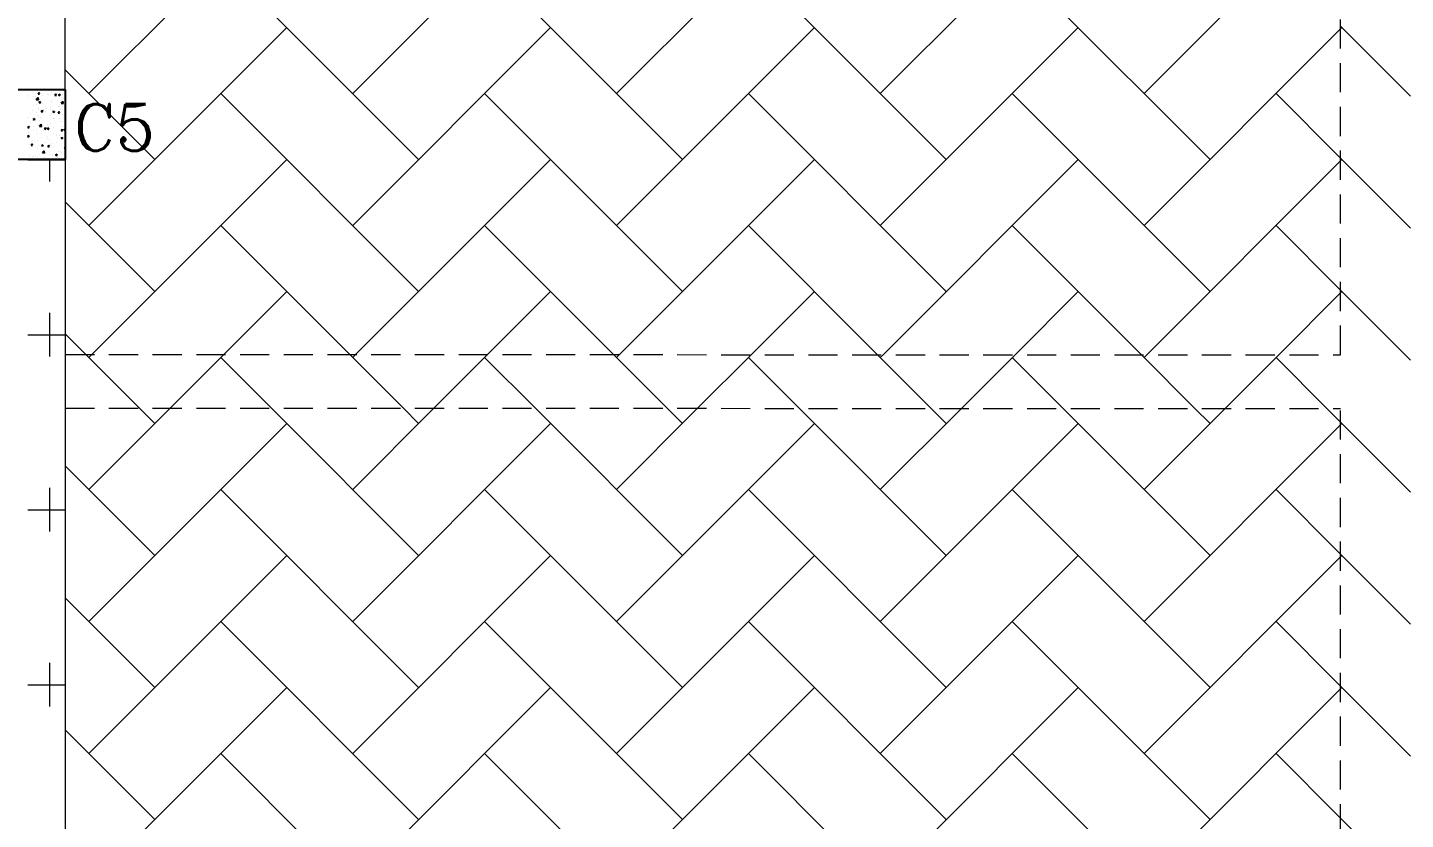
# Model space of a CAD drawing. Header units: millimetres. Extents: x 331487 to 517269, y 198509 to 399936.
# Drawn here: x 398534 to 404443, y 373266 to 376660 of the extents above; entities that cross this region are included whole.
import ezdxf

# ---------------------------------------------------------------- set-up
doc = ezdxf.new("R2010")
doc.units = ezdxf.units.MM
doc.header["$MEASUREMENT"] = 0
doc.linetypes.add('DASHED2', pattern=[0.375, 0.25, -0.125])
doc.layers.add('BEAM', color=1, linetype='Continuous', lineweight=5)
doc.layers.add('COLUMN', color=6, linetype='Continuous')
doc.styles.add('RC', font='romanc.shx', dxfattribs={"height": 200})

msp = doc.modelspace()

# ---------------------------------------------------------------- linework, layer by layer
at = {"layer": 'BEAM'}
msp.add_line((398695.1, 376394), (398695.1, 377744), dxfattribs=at)
at = {"layer": 'BEAM', "linetype": 'DASHED2', "ltscale": 500}
for p, q in [((404165.1, 375257.4), (404165.1, 377743.1)), ((398695.1, 375258.4), (404165.1, 375257.4)), ((398695.1, 375028.4), (404165.1, 375027.4)), ((404165.1, 372644), (404165.1, 375027.4))]:
    msp.add_line(p, q, dxfattribs=at)
at = {"layer": 'BEAM', "color": 253, "linetype": 'Continuous', "ltscale": 750}
for p, q in [((398796.7, 376377.1), (399645.2, 377225.6)), ((399928, 376377.1), (400776.6, 377225.6)), ((401059.4, 376377.1), (401907.9, 377225.6)), ((402190.8, 376377.1), (403039.3, 377225.6)), ((403322.2, 376377.1), (404165.1, 377220.1)), ((400210.9, 376094.2), (399362.4, 376942.8)), ((401342.3, 376094.2), (400493.7, 376942.8)), ((402473.6, 376094.2), (401625.1, 376942.8)), ((403605, 376094.2), (402756.5, 376942.8)), ((404465.1, 376365.5), (404165.1, 376665.5)), ((398796.7, 375811.4), (399645.2, 376659.9)), ((399928, 375811.4), (400776.6, 376659.9)), ((401059.4, 375811.4), (401907.9, 376659.9)), ((402190.8, 375811.4), (403039.3, 376659.9)), ((403322.2, 375811.4), (404165.1, 376654.4)), ((404165.1, 376654.4), (404170.7, 376659.9)), ((399079.5, 376094.2), (398695.1, 376478.6)), ((400210.9, 375528.6), (399362.4, 376377.1)), ((401342.3, 375528.6), (400493.7, 376377.1)), ((402473.6, 375528.6), (401625.1, 376377.1)), ((403605, 375528.6), (402756.5, 376377.1)), ((404165.1, 376099.8), (403887.8, 376377.1)), ((398534.8, 376093.2), (398695.1, 376093.2)), ((398628.6, 375999.5), (398628.6, 376094)), ((398809.4, 375258.4), (399645.2, 376094.2)), ((399940.5, 375258.2), (400776.6, 376094.2)), ((401071.7, 375258), (401907.9, 376094.2)), ((402202.9, 375257.8), (403039.3, 376094.2)), ((403334, 375257.6), (404165.1, 376088.7)), ((404465.1, 375799.8), (404165.1, 376099.8)), ((404165.1, 376088.7), (404170.7, 376094.2)), ((399079.5, 375528.6), (398695.1, 375912.9)), ((399915.6, 375258.2), (399362.4, 375811.4)), ((401047.1, 375258), (400493.7, 375811.4)), ((402178.7, 375257.8), (401625.1, 375811.4)), ((403310.3, 375257.6), (402756.5, 375811.4)), ((404165.1, 375534.1), (403887.8, 375811.4)), ((399375, 375258.3), (399645.2, 375528.6)), ((400506.1, 375258.1), (400776.6, 375528.6)), ((401637.3, 375257.9), (401907.9, 375528.6)), ((402768.5, 375257.7), (403039.3, 375528.6)), ((403899.6, 375257.5), (404165.1, 375523)), ((404465.1, 375234.1), (404165.1, 375534.1)), ((404165.1, 375523), (404170.7, 375528.6)), ((398628.6, 375249.5), (398628.6, 375437)), ((398534.8, 375343.2), (398695.1, 375343.2)), ((398784, 375258.4), (398695.1, 375347.3)), ((399014, 375028.4), (398784, 375258.4)), ((398796.7, 375245.7), (398809.4, 375258.4)), ((399145, 375028.3), (399375, 375258.3)), ((399579.8, 375028.3), (399362.4, 375245.7)), ((400145.6, 375028.2), (399915.6, 375258.2)), ((399928, 375245.7), (399940.5, 375258.2)), ((400276.2, 375028.1), (400506.1, 375258.1)), ((400711.4, 375028.1), (400493.7, 375245.7)), ((401277.2, 375028), (401047.1, 375258)), ((401059.4, 375245.7), (401071.7, 375258)), ((401407.3, 375027.9), (401637.3, 375257.9)), ((401843, 375027.9), (401625.1, 375245.7)), ((402408.7, 375027.8), (402178.7, 375257.8)), ((402190.8, 375245.7), (402202.9, 375257.8)), ((402538.5, 375027.7), (402768.5, 375257.7)), ((402974.5, 375027.7), (402756.5, 375245.7)), ((403540.3, 375027.6), (403310.3, 375257.6)), ((403322.2, 375245.7), (403334, 375257.6)), ((403669.7, 375027.5), (403899.6, 375257.5)), ((404106.1, 375027.5), (403887.8, 375245.7)), ((398796.7, 374680), (399145, 375028.3)), ((399079.5, 374962.9), (399014, 375028.4)), ((400210.9, 374397.2), (399579.8, 375028.3)), ((399928, 374680), (400276.2, 375028.1)), ((400210.9, 374962.9), (400145.6, 375028.2)), ((401342.3, 374397.2), (400711.4, 375028.1)), ((401059.4, 374680), (401407.3, 375027.9)), ((401342.3, 374962.9), (401277.2, 375028)), ((402473.6, 374397.2), (401843, 375027.9)), ((402190.8, 374680), (402538.5, 375027.7)), ((402473.6, 374962.9), (402408.7, 375027.8)), ((403605, 374397.2), (402974.5, 375027.7)), ((403322.2, 374680), (403669.7, 375027.5)), ((403605, 374962.9), (403540.3, 375027.6)), ((404165.1, 374968.4), (404106.1, 375027.5)), ((398796.7, 374114.3), (399645.2, 374962.9)), ((399928, 374114.3), (400776.6, 374962.9)), ((401059.4, 374114.3), (401907.9, 374962.9)), ((402190.8, 374114.3), (403039.3, 374962.9)), ((403322.2, 374114.3), (404165.1, 374957.3)), ((404465.1, 374668.4), (404165.1, 374968.4)), ((404165.1, 374957.3), (404170.7, 374962.9)), ((399079.5, 374397.2), (398695.1, 374781.6)), ((398628.6, 374499.5), (398628.6, 374687)), ((400210.9, 373831.5), (399362.4, 374680)), ((401342.3, 373831.5), (400493.7, 374680)), ((402473.6, 373831.5), (401625.1, 374680)), ((403605, 373831.5), (402756.5, 374680)), ((404165.1, 374402.7), (403887.8, 374680)), ((398534.8, 374593.2), (398695.1, 374593.2)), ((398796.7, 373548.7), (399645.2, 374397.2)), ((399928, 373548.7), (400776.6, 374397.2)), ((401059.4, 373548.7), (401907.9, 374397.2)), ((402190.8, 373548.7), (403039.3, 374397.2)), ((403322.2, 373548.7), (404165.1, 374391.6)), ((404465.1, 374102.7), (404165.1, 374402.7)), ((404165.1, 374391.6), (404170.7, 374397.2)), ((399079.5, 373831.5), (398695.1, 374215.9)), ((400210.9, 373265.8), (399362.4, 374114.3)), ((401342.3, 373265.8), (400493.7, 374114.3)), ((402473.6, 373265.8), (401625.1, 374114.3)), ((403605, 373265.8), (402756.5, 374114.3)), ((404165.1, 373837.1), (403887.8, 374114.3)), ((398628.6, 373749.5), (398628.6, 373937)), ((398534.8, 373843.2), (398695.1, 373843.2)), ((398796.7, 372983), (399645.2, 373831.5)), ((399928, 372983), (400776.6, 373831.5)), ((401059.4, 372983), (401907.9, 373831.5)), ((402190.8, 372983), (403039.3, 373831.5)), ((404465.1, 373537.1), (404165.1, 373837.1)), ((404165.1, 373825.9), (404170.7, 373831.5)), ((403322.2, 372983), (404165.1, 373825.9)), ((399079.5, 373265.8), (398695.1, 373650.2)), ((400210.9, 372700.1), (399362.4, 373548.7)), ((401342.3, 372700.1), (400493.7, 373548.7)), ((402473.6, 372700.1), (401625.1, 373548.7)), ((403605, 372700.1), (402756.5, 373548.7)), ((404165.1, 373271.4), (403887.8, 373548.7)), ((404465.1, 372971.4), (404165.1, 373271.4))]:
    msp.add_line(p, q, dxfattribs=at)
at = {"layer": 'BEAM', "ltscale": 250}
msp.add_line((398695.1, 376094), (398695.1, 372644), dxfattribs=at)
at = {"layer": 'COLUMN'}
for p, q in [((397945.1, 376394), (398695.1, 376394)), ((398695.1, 376394), (398695.1, 376094)), ((398695.1, 376094), (397945.1, 376094))]:
    msp.add_line(p, q, dxfattribs=at)
at = {"layer": 'COLUMN', "color": 2, "linetype": 'Continuous'}
for p, q in [((398577, 376376.5), (398577, 376376.5)), ((398578.5, 376375.9), (398583.4, 376381.6)), ((398578.5, 376375.9), (398584.5, 376375.3)), ((398584.5, 376375.3), (398583.4, 376381.6)), ((398584.3, 376374.3), (398584.3, 376374.3)), ((398599.5, 376369.9), (398599.5, 376369.9)), ((398617.5, 376372.7), (398617.5, 376372.7)), ((398624.5, 376373.2), (398624.5, 376373.2)), ((398630.3, 376374.3), (398630.3, 376374.3)), ((398636.2, 376381.7), (398636.2, 376381.7)), ((398650.3, 376369.6), (398655.1, 376375.3)), ((398650.3, 376369.6), (398656.3, 376369.1)), ((398656.3, 376369.1), (398655.1, 376375.3)), ((398662.4, 376378.1), (398662.4, 376378.1)), ((398666.3, 376372), (398673.3, 376374.7)), ((398666.3, 376372), (398671.3, 376368.6)), ((398671.3, 376368.6), (398673.3, 376374.7)), ((398675.8, 376382.7), (398675.8, 376382.7)), ((398683.7, 376372), (398683.7, 376372)), ((398687.6, 376388.8), (398687.6, 376388.8)), ((398533.8, 376367.8), (398533.8, 376367.8)), ((398536.3, 376361.5), (398536.3, 376361.5)), ((398557.5, 376325.4), (398557.5, 376325.4)), ((398559.1, 376362.7), (398559.1, 376362.7)), ((398571.2, 376351.8), (398579, 376359.9)), ((398571.2, 376351.8), (398580.1, 376350.4)), ((398573.2, 376330.4), (398573.2, 376330.4)), ((398578.6, 376312), (398578.6, 376312)), ((398580.1, 376350.4), (398579, 376359.9)), ((398582.3, 376339.7), (398589.3, 376342.4)), ((398582.3, 376339.7), (398587.3, 376336.4)), ((398583.1, 376341), (398583.1, 376341)), ((398587.3, 376336.4), (398589.3, 376342.4)), ((398598.2, 376333.7), (398598.2, 376333.7)), ((398610.9, 376323.2), (398610.9, 376323.2)), ((398613.3, 376313), (398613.3, 376313)), ((398632, 376309.8), (398632, 376309.8)), ((398633.8, 376315.2), (398633.8, 376315.2)), ((398635, 376348.5), (398635, 376348.5)), ((398636.1, 376338.7), (398636.1, 376338.7)), ((398664.3, 376320.9), (398664.3, 376320.9)), ((398671.7, 376323.1), (398671.7, 376323.1)), ((398677.9, 376335.2), (398686.8, 376333.9)), ((398678, 376335.3), (398685.7, 376343.4)), ((398685.2, 376322.2), (398685.2, 376322.2)), ((398686.8, 376333.9), (398685.7, 376343.4)), ((398686.4, 376355.5), (398686.4, 376355.5)), ((398537.6, 376274.6), (398537.6, 376274.6)), ((398545.6, 376254.8), (398545.6, 376254.8)), ((398546.9, 376291), (398546.9, 376291)), ((398555, 376303), (398555, 376303)), ((398558, 376267.2), (398565, 376269.9)), ((398558, 376267.2), (398563, 376263.9)), ((398563, 376263.9), (398565, 376269.9)), ((398571.9, 376294.3), (398571.9, 376294.3)), ((398579, 376281.1), (398579, 376281.1)), ((398580.7, 376274.4), (398580.7, 376274.4)), ((398581.9, 376307.7), (398581.9, 376307.7)), ((398583.5, 376259.8), (398583.5, 376259.8)), ((398591, 376272.4), (398591, 376272.4)), ((398592.4, 376300.7), (398597.2, 376306.4)), ((398592.4, 376300.7), (398598.4, 376300.1)), ((398598.4, 376300.1), (398597.2, 376306.4)), ((398609.8, 376299.3), (398609.8, 376299.3)), ((398632.6, 376281.9), (398632.6, 376281.9)), ((398637.3, 376291.1), (398637.3, 376291.1)), ((398642, 376299.5), (398649, 376302.2)), ((398642, 376299.5), (398647, 376296.1)), ((398644.4, 376270.1), (398644.4, 376270.1)), ((398646.6, 376268.1), (398646.6, 376268.1)), ((398647, 376296.1), (398649, 376302.2)), ((398664.2, 376294.4), (398669, 376300.1)), ((398664.2, 376294.4), (398670.1, 376293.9)), ((398670.1, 376293.8), (398669, 376300.1)), ((398671.7, 376271.4), (398671.7, 376271.4)), ((398672.9, 376307.6), (398672.9, 376307.6)), ((398675.5, 376256.1), (398675.5, 376256.1)), ((398682.7, 376255.6), (398682.7, 376255.6)), ((398683.9, 376288.9), (398683.9, 376288.9)), ((398685.3, 376307.5), (398685.3, 376307.5)), ((398533.7, 376194.7), (398540.7, 376197.4)), ((398533.7, 376194.7), (398538.6, 376191.3)), ((398534.6, 376231.7), (398539.4, 376237.5)), ((398534.6, 376231.7), (398540.6, 376231.2)), ((398538.6, 376191.3), (398540.7, 376197.4)), ((398539.2, 376210.1), (398539.2, 376210.1)), ((398540.5, 376231.2), (398539.4, 376237.4)), ((398557.2, 376220.4), (398557.2, 376220.4)), ((398558.9, 376236.1), (398558.9, 376236.1)), ((398571.5, 376221.3), (398571.5, 376221.3)), ((398578.2, 376207.8), (398578.2, 376207.8)), ((398579.4, 376241.1), (398579.4, 376241.1)), ((398584.5, 376237.8), (398592.3, 376246)), ((398584.5, 376237.8), (398593.4, 376236.4)), ((398593.4, 376236.4), (398592.3, 376245.9)), ((398592.6, 376207.8), (398592.6, 376207.8)), ((398606.3, 376225.4), (398611.1, 376231.2)), ((398606.3, 376225.4), (398612.3, 376224.9)), ((398612.3, 376224.9), (398611.1, 376231.2)), ((398617.2, 376246.1), (398617.2, 376246.1)), ((398617.7, 376227), (398624.7, 376229.6)), ((398617.7, 376227), (398622.7, 376223.6)), ((398619, 376192.5), (398619, 376192.5)), ((398620.3, 376228.7), (398620.3, 376228.7)), ((398622.6, 376223.6), (398624.7, 376229.6)), ((398624.9, 376219), (398624.9, 376219)), ((398630.2, 376215.3), (398630.2, 376215.3)), ((398631.4, 376248.6), (398631.4, 376248.6)), ((398645.3, 376232), (398645.3, 376232)), ((398646, 376205.6), (398646, 376205.6)), ((398656.9, 376197.5), (398656.9, 376197.5)), ((398671.4, 376196.4), (398671.4, 376196.4)), ((398678, 376219.2), (398682.8, 376224.9)), ((398678, 376219.2), (398684, 376218.6)), ((398678.3, 376216.7), (398678.3, 376216.7)), ((398681.5, 376222.3), (398681.5, 376222.3)), ((398684, 376218.6), (398682.8, 376224.9)), ((398683.2, 376237), (398683.2, 376237)), ((398691.2, 376221.3), (398695.1, 376225.4)), ((398691.2, 376221.3), (398695.1, 376220.7)), ((398548.4, 376156.5), (398553.3, 376162.2)), ((398548.4, 376156.5), (398554.4, 376156)), ((398551.6, 376170.4), (398551.6, 376170.4)), ((398554.4, 376156), (398553.3, 376162.2)), ((398554.7, 376176.4), (398554.7, 376176.4)), ((398567.7, 376149.8), (398567.7, 376149.8)), ((398575.8, 376141.2), (398575.8, 376141.2)), ((398577, 376174.5), (398577, 376174.5)), ((398578.7, 376154.4), (398578.7, 376154.4)), ((398592.7, 376153.1), (398592.7, 376153.1)), ((398593.3, 376154.4), (398600.3, 376157.1)), ((398593.3, 376154.4), (398598.3, 376151.1)), ((398594, 376189.2), (398594, 376189.2)), ((398597.7, 376123.9), (398605.5, 376132)), ((398598.3, 376151.1), (398600.3, 376157.1)), ((398605, 376168.2), (398605, 376168.2)), ((398606.6, 376122.5), (398605.5, 376132)), ((398613, 376186.4), (398613, 376186.4)), ((398620.2, 376150.2), (398625, 376156)), ((398620.2, 376150.2), (398626.2, 376149.7)), ((398626.1, 376149.7), (398625, 376156)), ((398627.7, 376148.7), (398627.7, 376148.7)), ((398629, 376182), (398629, 376182)), ((398630.6, 376158.1), (398630.6, 376158.1)), ((398637, 376164.5), (398637, 376164.5)), ((398658.4, 376165.9), (398658.4, 376165.9)), ((398677.4, 376186.7), (398684.4, 376189.4)), ((398677.4, 376186.7), (398682.3, 376183.3)), ((398679.1, 376155.8), (398679.1, 376155.8)), ((398680.3, 376189.1), (398680.3, 376189.1)), ((398682.3, 376183.3), (398684.4, 376189.4)), ((398691.9, 376143.9), (398695.1, 376147.8)), ((398691.9, 376143.9), (398695.1, 376143.7)), ((398693.8, 376166.4), (398693.8, 376166.4)), ((398541.4, 376110.4), (398541.4, 376110.4)), ((398553.2, 376105.9), (398553.2, 376105.9)), ((398558.6, 376109.4), (398558.6, 376109.4)), ((398566.4, 376113.7), (398566.4, 376113.7)), ((398574.6, 376107.9), (398574.6, 376107.9)), ((398585.5, 376117.1), (398585.5, 376117.1)), ((398597.7, 376123.9), (398606.6, 376122.5)), ((398604.3, 376118.6), (398604.3, 376118.6)), ((398606.6, 376103.6), (398606.6, 376103.6)), ((398616.9, 376119.5), (398616.9, 376119.5)), ((398626.5, 376115.4), (398626.5, 376115.4)), ((398638.9, 376114.8), (398638.9, 376114.8)), ((398653, 376114.2), (398660, 376116.9)), ((398653, 376114.2), (398658, 376110.8)), ((398658, 376110.8), (398660, 376116.9)), ((398660, 376101.4), (398660, 376101.4)), ((398667.5, 376127), (398667.5, 376127)), ((398675.2, 376129.5), (398675.2, 376129.5)), ((398677.9, 376122.5), (398677.9, 376122.5)), ((398692.3, 376112.6), (398692.3, 376112.6)), ((398692.5, 376130.3), (398692.5, 376130.3))]:
    msp.add_line(p, q, dxfattribs=at)

# ---------------------------------------------------------------- texts
at = {"layer": 'COLUMN', "style": 'RC'}
msp.add_text('C5', height=200, dxfattribs=at).set_placement((398730.5, 376132.2))

doc.saveas('drawing.dxf')
